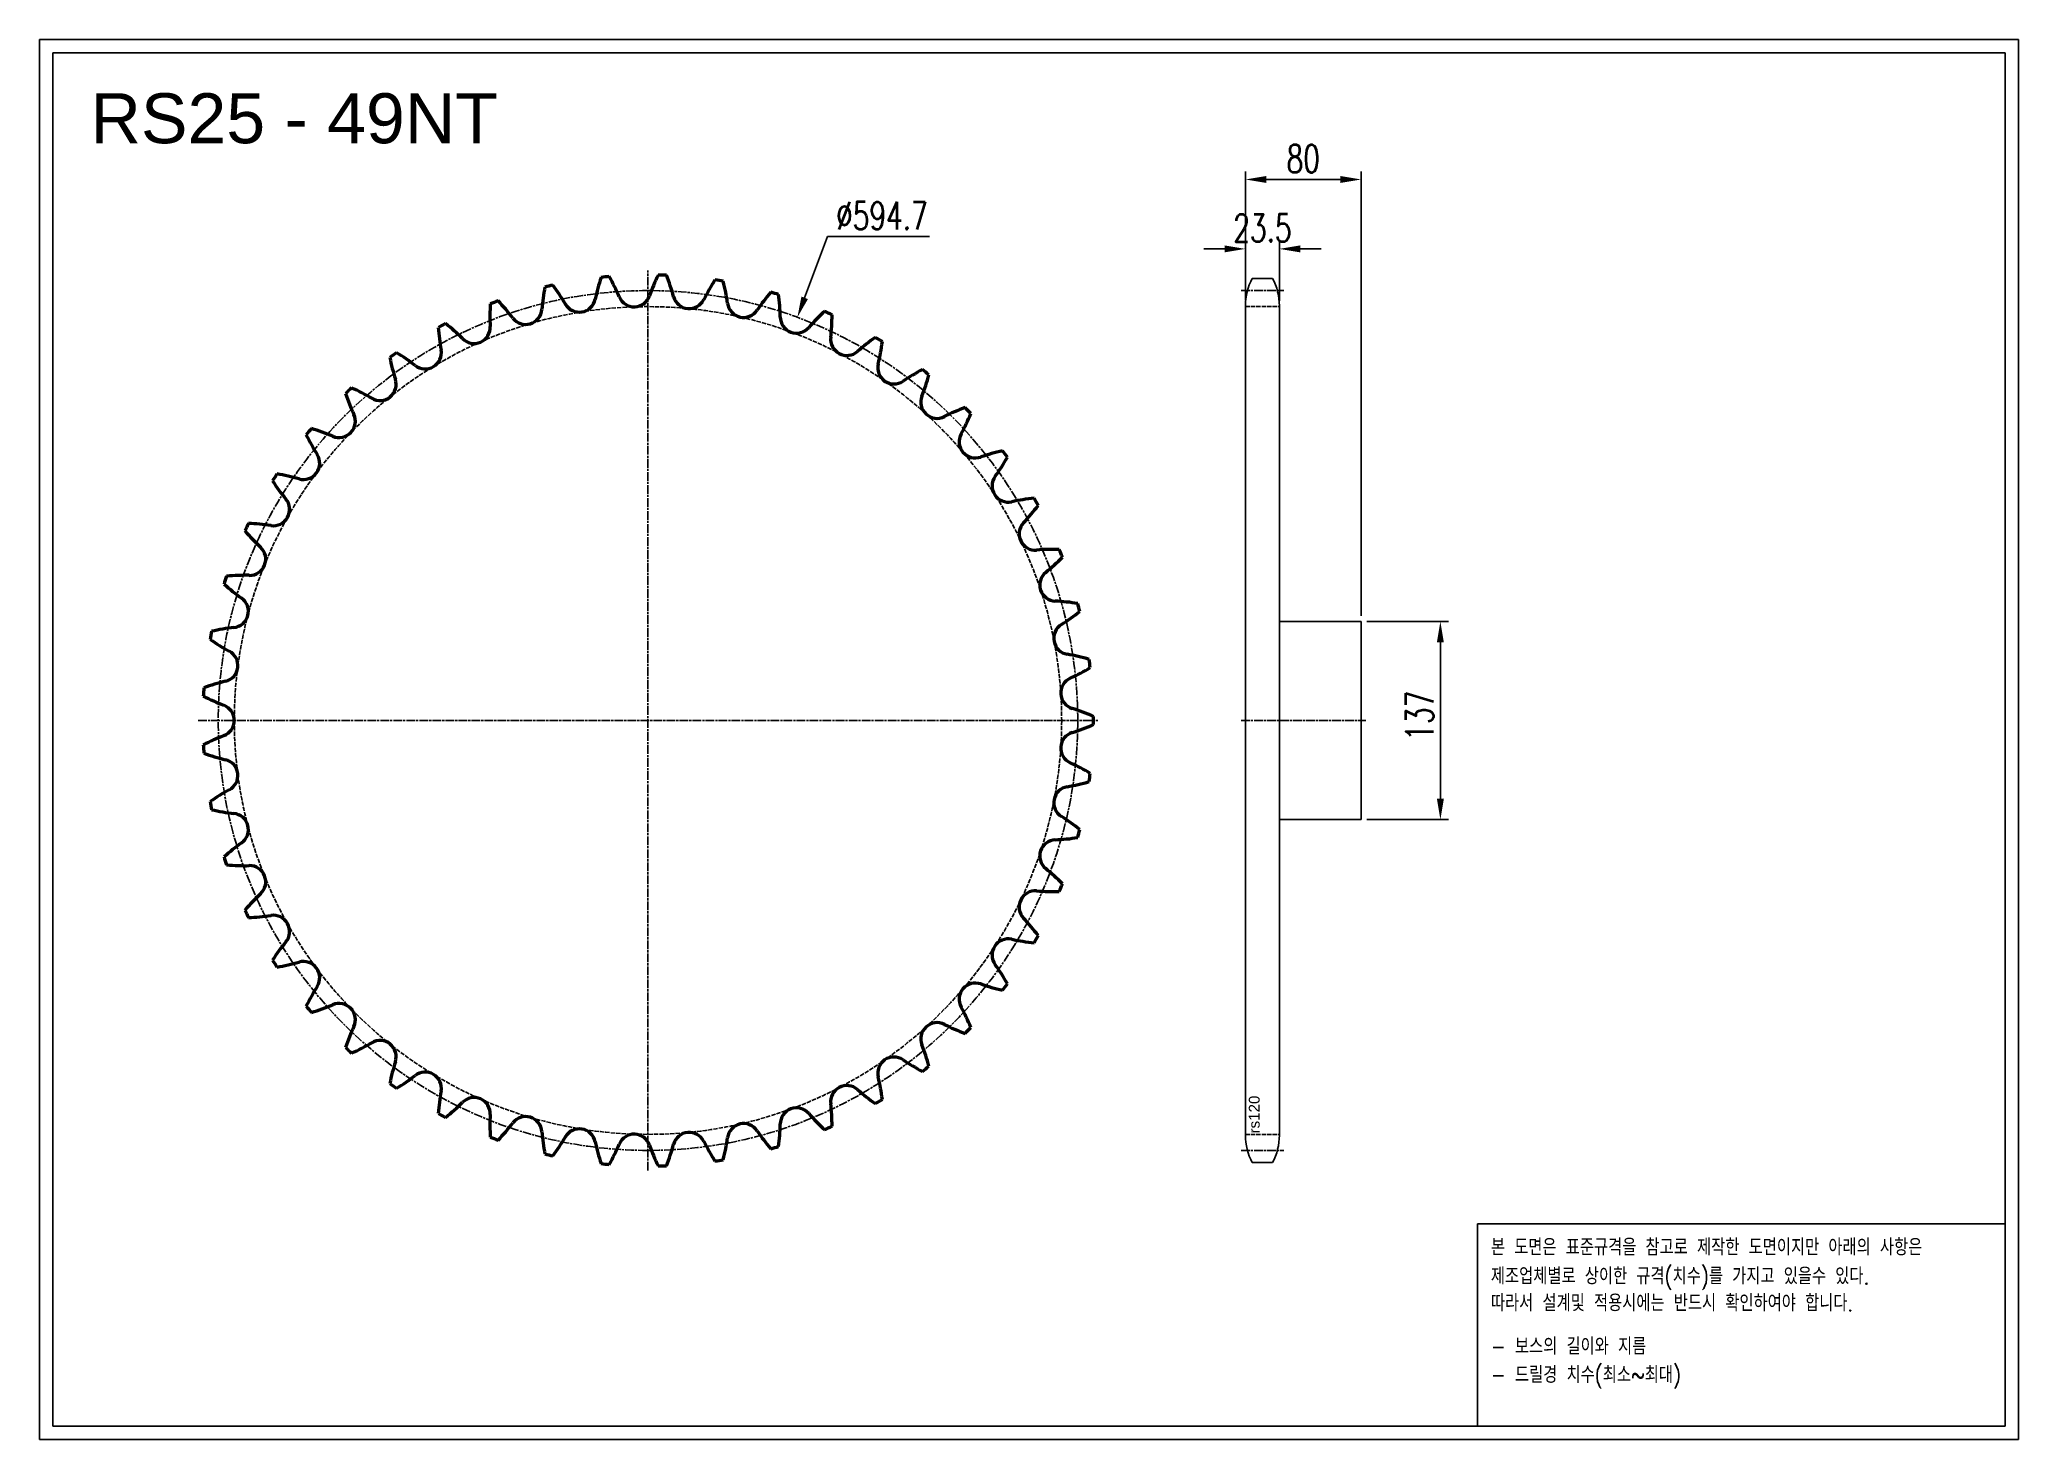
# Model space of a CAD drawing. Header units: millimetres. Extents: x -52142 to -50773, y 42126 to 43094.
import ezdxf

# ---------------------------------------------------------------- set-up
doc = ezdxf.new("R2010")
doc.units = ezdxf.units.MM
for name, pattern in [('AM_ISO02W050', [7.5, 6, -1.5]), ('AM_ISO02W050x2', [3.75, 3, -0.75]), ('AM_ISO08W050', [18, 12, -1.5, 3, -1.5]), ('AM_ISO08W050x2', [9, 6, -0.75, 1.5, -0.75])]:
    doc.linetypes.add(name, pattern=pattern)
for name, color, linetype, lineweight in [('AM_0N', 7, 'Continuous', 50), ('AM_3N', 6, 'AM_ISO02W050', 25), ('AM_7', 4, 'AM_ISO08W050', 25), ('AM_7N', 4, 'AM_ISO08W050', 25)]:
    doc.layers.add(name, color=color, linetype=linetype, lineweight=lineweight)
doc.layers.add('S-DIM', color=7, linetype='Continuous')
doc.styles.add('HAN', font='ROMANS.shx', dxfattribs={"width": 0.7, "bigfont": 'whgtxt.shx'})
doc.styles.add('HSG', font='SIMPLEX.shx', dxfattribs={"width": 0.7, "bigfont": 'HSG.shx'})
doc.styles.get("Standard").update_dxf_attribs({"font": 'arial.ttf'})
doc.dimstyles.new('APP32', dxfattribs={"dimscale": 8, "dimtxt": 2.4, "dimasz": 1.8, "dimexe": 0.7, "dimexo": 0.5, "dimgap": 0.6, "dimtad": 1, "dimtoh": 1, "dimdec": 1, "dimrnd": 0.01, "dimzin": 9, "dimdsep": 46, "dimtxsty": 'HSG', "dimcen": 0, "dimclrd": 1, "dimclre": 1, "dimclrt": 256, "dimazin": 2, "dimtp": 1, "dimtm": 1, "dimtfac": 0.5, "dimtdec": 1, "dimtofl": 0, "dimtmove": 0, "dimatfit": 3, "dimfxl": 0, "dimtvp": 1, "dimtolj": 2, "dimlwd": -1, "dimlwe": -1, "dimarcsym": 0})

# ---------------------------------------------------------------- blocks, each defined once
blk = doc.blocks.new('*D1')
at = {"layer": 'Defpoints', "color": 0, "transparency": 16777216}
for p in [(-51617.5, 42901.8), (-51824.2, 42344.3)]:
    blk.add_point(p, dxfattribs=at)
at = {"layer": 'S-DIM', "color": 1, "transparency": 16777216}
for p, q in [((-51596.7, 42957.7), (-51612.5, 42915.3)), ((-51526, 42957.7), (-51596.7, 42957.7))]:
    blk.add_line(p, q, dxfattribs=at)
blk.add_solid([(-51614.7, 42916.2), (-51610.2, 42914.5), (-51617.5, 42901.8)], dxfattribs=at)
at = {"layer": 'S-DIM', "transparency": 16777216, "insert": (-51559, 42972.1), "char_height": 19.2, "attachment_point": 5, "style": 'HSG'}
blk.add_mtext('\\A2;∅594.7', dxfattribs=at)
blk = doc.blocks.new('*D2')
at = {"layer": 'Defpoints', "color": 0, "transparency": 16777216}
for p in [(-51227.5, 42691.5), (-51227.5, 42554.5), (-51172.6, 42554.5)]:
    blk.add_point(p, dxfattribs=at)
at = {"layer": 'S-DIM', "color": 1, "transparency": 16777216}
for p, q in [((-51223.5, 42691.5), (-51167, 42691.5)), ((-51172.6, 42677.1), (-51172.6, 42568.9)), ((-51223.5, 42554.5), (-51167, 42554.5))]:
    blk.add_line(p, q, dxfattribs=at)
for points in [[(-51175, 42677.1), (-51170.2, 42677.1), (-51172.6, 42691.5)], [(-51175, 42568.9), (-51170.2, 42568.9), (-51172.6, 42554.5)]]:
    blk.add_solid(points, dxfattribs=at)
at = {"layer": 'S-DIM', "transparency": 16777216, "insert": (-51187, 42626.3), "char_height": 19.2, "attachment_point": 5, "rotation": 90, "style": 'HSG'}
blk.add_mtext('\\A2;137', dxfattribs=at)
blk = doc.blocks.new('*D3')
at = {"layer": 'Defpoints', "color": 0, "transparency": 16777216}
for p in [(-51284, 42949.2), (-51307.5, 42909.8), (-51284, 42909.3)]:
    blk.add_point(p, dxfattribs=at)
at = {"layer": 'S-DIM', "color": 1, "transparency": 16777216}
for p, q in [((-51307.5, 42913.8), (-51307.5, 42954.8)), ((-51284, 42913.3), (-51284, 42954.8)), ((-51321.9, 42949.2), (-51336.3, 42949.2)), ((-51269.6, 42949.2), (-51255.2, 42949.2))]:
    blk.add_line(p, q, dxfattribs=at)
for points in [[(-51321.9, 42951.6), (-51321.9, 42946.8), (-51307.5, 42949.2)], [(-51269.6, 42951.6), (-51269.6, 42946.8), (-51284, 42949.2)]]:
    blk.add_solid(points, dxfattribs=at)
at = {"layer": 'S-DIM', "transparency": 16777216, "insert": (-51295.7, 42963.6), "char_height": 19.2, "attachment_point": 5, "style": 'HSG'}
blk.add_mtext('\\A2;23.5', dxfattribs=at)
blk = doc.blocks.new('*D4')
at = {"layer": 'Defpoints', "color": 0, "transparency": 16777216}
for p in [(-51227.5, 42997.2), (-51307.5, 42909.8), (-51227.5, 42691.5)]:
    blk.add_point(p, dxfattribs=at)
at = {"layer": 'S-DIM', "color": 1, "transparency": 16777216}
for p, q in [((-51307.5, 42913.8), (-51307.5, 43002.8)), ((-51293.1, 42997.2), (-51241.9, 42997.2)), ((-51227.5, 42695.5), (-51227.5, 43002.8))]:
    blk.add_line(p, q, dxfattribs=at)
for points in [[(-51293.1, 42999.6), (-51293.1, 42994.8), (-51307.5, 42997.2)], [(-51241.9, 42999.6), (-51241.9, 42994.8), (-51227.5, 42997.2)]]:
    blk.add_solid(points, dxfattribs=at)
at = {"layer": 'S-DIM', "transparency": 16777216, "insert": (-51267.5, 43011.6), "char_height": 19.2, "attachment_point": 5, "style": 'HSG'}
blk.add_mtext('\\A2;80', dxfattribs=at)
blk = doc.blocks.new('notice1')
at = {"color": 4}
blk.add_lwpolyline([(-22142.12, 1735.9), (-22053.8, 1735.9), (-22053.8, 1702.07), (-22142.12, 1702.07)], close=True, dxfattribs=at)
at = {"color": 4, "style": 'HAN', "width": 0.8}
for s, p in [('본 도면은 표준규격을 참고로 제작한 도면이지만 아래의 사항은', (-22139.9, 1730.62)), ('제조업체별로 상이한 규격(치수)를 가지고 있을수 있다.', (-22139.9, 1725.78)), ('따라서 설계및 적용시에는 반드시 확인하여야 합니다.', (-22139.9, 1721.28)), ('- 보스의 길이와 지름', (-22139.9, 1714.03)), ('- 드릴경 치수(최소~최대)', (-22139.9, 1709.27))]:
    blk.add_text(s, height=2.7949, dxfattribs=at).set_placement(p)

msp = doc.modelspace()

# ---------------------------------------------------------------- linework, layer by layer
for p, q in [((-51302.76, 42928.79), (-51288.73, 42928.79)), ((-51307.5, 42909.79), (-51307.5, 42336.3)), ((-51284, 42909.79), (-51284, 42336.3)), ((-51284, 42691.54), (-51227.5, 42691.54)), ((-51227.5, 42691.54), (-51227.5, 42554.54)), ((-51227.5, 42554.54), (-51284, 42554.54)), ((-51302.76, 42317.3), (-51288.73, 42317.3))]:
    msp.add_line(p, q)
for points in [[(-52141.81, 43093.94), (-50772.66, 43093.94), (-50772.66, 42125.86), (-52141.81, 42125.86)], [(-52132.59, 43084.72), (-50781.88, 43084.72), (-50781.88, 42135.08), (-52132.59, 42135.08)]]:
    msp.add_lwpolyline(points, close=True)
for centre, start, end in [((-51267, 42909.79), 152.02179, 180), ((-51324.5, 42909.79), 0, 27.97821), ((-51267, 42336.3), 180, 207.97821), ((-51324.5, 42336.3), 332.02179, 0)]:
    msp.add_arc(centre, 40.5, start, end)
at = {"layer": 'AM_0N'}
for centre, radius, start, end in [((-51658.64, 42896.92), 136.05, 169.02733, 175.61224), ((-51720.85, 42623.04), 308.15, 102.3266, 103.38769), ((-51895.74, 42842.81), 136.05, 30.10204, 36.68696), ((-51624.13, 42886.72), 136.05, 161.68039, 168.26531), ((-51720.85, 42623.04), 308.15, 94.97966, 96.04075), ((-51866.2, 42863.37), 136.05, 22.7551, 29.34002), ((-51591.21, 42872.18), 136.05, 154.33345, 160.91837), ((-51720.85, 42623.04), 308.15, 87.63272, 88.69381), ((-51834.27, 42879.98), 136.05, 15.40816, 21.99308), ((-51560.41, 42853.56), 136.05, 146.98651, 153.57143), ((-51720.85, 42623.04), 308.15, 80.28578, 81.34687), ((-51800.49, 42892.37), 136.05, 8.06122, 14.64614), ((-51694.18, 42902.63), 136.05, 176.37427, 182.95918), ((-51720.85, 42623.04), 308.15, 109.67354, 110.73463), ((-51922.4, 42818.64), 136.05, 37.44898, 44.0339), ((-51768.33, 42916.67), 11.23, 210.10204, 348.26531), ((-51730.39, 42920.33), 11.23, 202.7551, 340.91837), ((-51692.29, 42919.11), 11.23, 195.40816, 333.57143), ((-51654.67, 42913.03), 11.23, 188.06122, 326.22449), ((-51532.25, 42831.15), 136.05, 139.63957, 146.22449), ((-51720.85, 42623.04), 308.15, 72.93884, 73.99993), ((-51765.39, 42900.35), 136.05, 0.71429, 7.2992), ((-51720.85, 42623.04), 308.15, 117.02048, 118.08157), ((-51945.76, 42791.26), 136.05, 44.79592, 51.38083), ((-51841.25, 42895.03), 11.23, 224.79592, 2.95918), ((-51805.48, 42908.19), 11.23, 217.44898, 355.61224), ((-51618.13, 42902.18), 11.23, 180.71429, 318.87755), ((-51507.19, 42805.32), 136.05, 132.29264, 138.87755), ((-51720.85, 42623.04), 308.15, 65.5919, 66.65299), ((-51729.56, 42903.76), 136.05, 353.36735, 359.95226), ((-51730.15, 42903.75), 136.05, 183.72121, 190.30612), ((-51583.28, 42886.75), 11.23, 173.36735, 311.53061), ((-51485.63, 42776.5), 136.05, 124.9457, 131.53061), ((-51720.85, 42623.04), 308.15, 58.24496, 59.30606), ((-51693.6, 42902.57), 136.05, 346.02041, 352.60532), ((-51720.85, 42623.04), 308.15, 124.36741, 125.4285), ((-51765.97, 42900.25), 136.05, 191.06815, 197.65306), ((-51965.43, 42761.12), 136.05, 52.14286, 58.72777), ((-51875.05, 42877.4), 11.23, 232.14286, 10.30612), ((-51550.68, 42867), 11.23, 166.02041, 304.18367), ((-51906.31, 42855.59), 11.23, 239.4898, 17.65306), ((-51467.94, 42745.16), 136.05, 117.59876, 124.18367), ((-51658.07, 42896.79), 136.05, 338.67347, 345.25838), ((-51720.85, 42623.04), 308.15, 50.89803, 51.95912), ((-51720.85, 42623.04), 308.15, 131.71435, 132.77544), ((-51801.05, 42892.21), 136.05, 198.41508, 205), ((-51981.08, 42728.71), 136.05, 59.4898, 66.07471), ((-51520.88, 42843.23), 11.23, 158.67347, 296.83673), ((-51934.52, 42829.97), 11.23, 246.83673, 25), ((-51454.4, 42711.82), 136.05, 110.25182, 116.83673), ((-51623.58, 42886.52), 136.05, 331.32653, 337.91145), ((-51720.85, 42623.04), 308.15, 43.55109, 44.61218), ((-51720.85, 42623.04), 308.15, 139.06129, 140.12238), ((-51834.81, 42879.74), 136.05, 205.76202, 212.34694), ((-51992.45, 42694.57), 136.05, 66.83673, 73.42165), ((-51494.37, 42815.85), 11.23, 151.32653, 289.4898), ((-51959.23, 42800.95), 11.23, 254.18367, 32.34694), ((-51445.23, 42677.02), 136.05, 102.90488, 109.4898), ((-51590.69, 42871.91), 136.05, 323.97959, 330.56451), ((-51720.85, 42623.04), 308.15, 36.20415, 37.26524), ((-51720.85, 42623.04), 308.15, 146.40823, 147.46932), ((-51866.7, 42863.06), 136.05, 213.10896, 219.69388), ((-51999.37, 42659.25), 136.05, 74.18367, 80.76859), ((-51471.57, 42785.31), 11.23, 143.97959, 282.14286), ((-51980.02, 42769), 11.23, 261.53061, 39.69388), ((-51440.59, 42641.33), 136.05, 95.55794, 102.14286), ((-51720.85, 42623.04), 308.15, 28.85721, 29.9183), ((-51720.85, 42623.04), 308.15, 153.75517, 154.81626), ((-52001.71, 42623.33), 136.05, 81.53061, 88.11553), ((-51452.87, 42752.1), 11.23, 136.63265, 274.79592), ((-51559.93, 42853.23), 136.05, 316.63265, 323.21757), ((-51896.19, 42842.44), 136.05, 220.4559, 227.04082), ((-51996.56, 42734.66), 11.23, 268.87755, 47.04082), ((-51440.56, 42605.34), 136.05, 88.211, 94.79592), ((-51531.82, 42830.76), 136.05, 309.28571, 315.87063), ((-51720.85, 42623.04), 308.15, 21.51027, 22.57136), ((-51720.85, 42623.04), 308.15, 161.10211, 162.1632), ((-51922.81, 42818.22), 136.05, 227.80284, 234.38776), ((-51999.44, 42587.42), 136.05, 88.87755, 95.46247), ((-51438.57, 42716.77), 11.23, 129.28571, 267.44898), ((-52008.57, 42698.49), 11.23, 276.22449, 54.38776), ((-51445.12, 42569.64), 136.05, 80.86406, 87.44898), ((-51720.85, 42623.04), 308.15, 14.16333, 15.22442), ((-51506.81, 42804.88), 136.05, 301.93878, 308.52369), ((-51720.85, 42623.04), 308.15, 168.44905, 169.51014), ((-51946.11, 42790.79), 136.05, 235.14978, 241.73469), ((-51992.6, 42552.08), 136.05, 96.22449, 102.80941), ((-51428.9, 42679.9), 11.23, 121.93878, 260.10204), ((-52015.85, 42661.08), 11.23, 283.57143, 61.73469), ((-51454.21, 42534.82), 136.05, 73.51713, 80.10204), ((-51720.85, 42623.04), 308.15, 6.81639, 7.87748), ((-51981.29, 42517.92), 136.05, 103.57143, 110.15634), ((-51424.02, 42642.1), 11.23, 114.59184, 252.7551), ((-51485.31, 42776.01), 136.05, 294.59184, 301.17675), ((-51720.85, 42623.04), 308.15, 175.79599, 176.85708), ((-51965.71, 42760.61), 136.05, 242.49672, 249.08163), ((-52018.3, 42623.04), 11.23, 290.91837, 69.08163), ((-51467.68, 42501.45), 136.05, 66.17019, 72.7551), ((-51720.85, 42623.04), 308.15, 359.46945, 0.53055), ((-51965.71, 42485.48), 136.05, 110.91837, 117.50328), ((-51424.02, 42603.99), 11.23, 107.2449, 245.40816), ((-51467.68, 42744.64), 136.05, 287.2449, 293.82981), ((-51720.85, 42623.04), 308.15, 183.14292, 184.20401), ((-51981.29, 42728.17), 136.05, 249.84366, 256.42857), ((-52015.85, 42585.01), 11.23, 298.26531, 76.42857), ((-51454.21, 42711.27), 136.05, 279.89796, 286.48287), ((-51485.31, 42470.07), 136.05, 58.82325, 65.40816), ((-51720.85, 42623.04), 308.15, 352.12252, 353.18361), ((-51946.11, 42455.29), 136.05, 118.26531, 124.85022), ((-51720.85, 42623.04), 308.15, 190.48986, 191.55095), ((-51428.9, 42566.18), 11.23, 99.89796, 238.06122), ((-51992.6, 42694), 136.05, 257.19059, 263.77551), ((-52008.57, 42547.6), 11.23, 305.61224, 83.77551), ((-51506.81, 42441.21), 136.05, 51.47631, 58.06122), ((-51438.57, 42529.32), 11.23, 92.55102, 230.71429), ((-51445.12, 42676.44), 136.05, 272.55102, 279.13594), ((-51720.85, 42623.04), 308.15, 344.77558, 345.83667), ((-51922.81, 42427.87), 136.05, 125.61224, 132.19716), ((-51720.85, 42623.04), 308.15, 197.8368, 198.89789), ((-51999.44, 42658.67), 136.05, 264.53753, 271.12245), ((-51996.56, 42511.42), 11.23, 312.95918, 91.12245), ((-51531.82, 42415.33), 136.05, 44.12937, 50.71429), ((-51896.19, 42403.64), 136.05, 132.95918, 139.5441), ((-51452.87, 42493.99), 11.23, 85.20408, 223.36735), ((-51440.56, 42640.75), 136.05, 265.20408, 271.789), ((-51720.85, 42623.04), 308.15, 337.42864, 338.48973), ((-51720.85, 42623.04), 308.15, 205.18374, 206.24483), ((-52001.71, 42622.75), 136.05, 271.88447, 278.46939), ((-51980.02, 42477.08), 11.23, 320.30612, 98.46939), ((-51559.93, 42392.86), 136.05, 36.78243, 43.36735), ((-51471.57, 42460.78), 11.23, 77.85714, 216.02041), ((-51440.59, 42604.76), 136.05, 257.85714, 264.44206), ((-51720.85, 42623.04), 308.15, 330.0817, 331.14279), ((-51866.7, 42383.02), 136.05, 140.30612, 146.89104), ((-51720.85, 42623.04), 308.15, 212.53068, 213.59177), ((-51999.37, 42586.84), 136.05, 279.23141, 285.81633), ((-51959.23, 42445.14), 11.23, 327.65306, 105.81633), ((-51590.69, 42374.17), 136.05, 29.43549, 36.02041), ((-51834.81, 42366.34), 136.05, 147.65306, 154.23798), ((-51494.37, 42430.23), 11.23, 70.5102, 208.67347), ((-51445.23, 42569.07), 136.05, 250.5102, 257.09512), ((-51720.85, 42623.04), 308.15, 322.73476, 323.79585), ((-51720.85, 42623.04), 308.15, 219.87762, 220.93871), ((-51992.45, 42551.52), 136.05, 286.57835, 293.16327), ((-51934.52, 42416.12), 11.23, 335, 113.16327), ((-51623.58, 42359.57), 136.05, 22.08855, 28.67347), ((-51801.05, 42353.88), 136.05, 155, 161.58492), ((-51520.88, 42402.85), 11.23, 63.16327, 201.32653), ((-51454.4, 42534.27), 136.05, 243.16327, 249.74818), ((-51720.85, 42623.04), 308.15, 315.38782, 316.44891), ((-51720.85, 42623.04), 308.15, 227.22456, 228.28565), ((-51981.08, 42517.38), 136.05, 293.92529, 300.5102), ((-51906.31, 42390.49), 11.23, 342.34694, 120.5102), ((-51550.68, 42379.09), 11.23, 55.81633, 193.97959), ((-51658.07, 42349.29), 136.05, 14.74162, 21.32653), ((-51765.97, 42345.83), 136.05, 162.34694, 168.93185), ((-51965.43, 42484.97), 136.05, 301.27223, 307.85714), ((-51875.05, 42368.69), 11.23, 349.69388, 127.85714), ((-51693.6, 42343.51), 136.05, 7.39468, 13.97959), ((-51467.94, 42500.92), 136.05, 235.81633, 242.40124), ((-51720.85, 42623.04), 308.15, 308.04088, 309.10197), ((-51720.85, 42623.04), 308.15, 234.5715, 235.63259), ((-51730.15, 42342.34), 136.05, 169.69388, 176.27879), ((-51841.25, 42351.06), 11.23, 357.04082, 135.20408), ((-51583.28, 42359.33), 11.23, 48.46939, 186.63265), ((-51485.63, 42469.58), 136.05, 228.46939, 235.0543), ((-51720.85, 42623.04), 308.15, 241.91843, 242.97952), ((-51945.76, 42454.83), 136.05, 308.61917, 315.20408), ((-51694.18, 42343.46), 136.05, 177.04082, 183.62573), ((-51805.48, 42337.9), 11.23, 4.38776, 142.55102), ((-51618.13, 42343.9), 11.23, 41.12245, 179.28571), ((-51507.19, 42440.76), 136.05, 221.12245, 227.70736), ((-51729.56, 42342.32), 136.05, 0.04774, 6.63265), ((-51720.85, 42623.04), 308.15, 300.69394, 301.75504), ((-51720.85, 42623.04), 308.15, 249.26537, 250.32646), ((-51922.4, 42427.45), 136.05, 315.9661, 322.55102), ((-51658.64, 42349.16), 136.05, 184.38776, 190.97267), ((-51895.74, 42403.28), 136.05, 323.31304, 329.89796), ((-51768.33, 42329.41), 11.23, 11.73469, 149.89796), ((-51730.39, 42325.75), 11.23, 19.08163, 157.2449), ((-51692.29, 42326.98), 11.23, 26.42857, 164.59184), ((-51800.49, 42353.71), 136.05, 345.35386, 351.93878), ((-51654.67, 42333.06), 11.23, 33.77551, 171.93878), ((-51532.25, 42414.93), 136.05, 213.77551, 220.36043), ((-51765.39, 42345.74), 136.05, 352.7008, 359.28571), ((-51720.85, 42623.04), 308.15, 293.34701, 294.4081), ((-51720.85, 42623.04), 308.15, 256.61231, 257.6734), ((-51624.13, 42359.37), 136.05, 191.73469, 198.31961), ((-51866.2, 42382.72), 136.05, 330.65998, 337.2449), ((-51591.21, 42373.9), 136.05, 199.08163, 205.66655), ((-51834.27, 42366.11), 136.05, 338.00692, 344.59184), ((-51560.41, 42392.52), 136.05, 206.42857, 213.01349), ((-51720.85, 42623.04), 308.15, 286.00007, 287.06116), ((-51720.85, 42623.04), 308.15, 263.95925, 265.02034), ((-51720.85, 42623.04), 308.15, 271.30619, 272.36728), ((-51720.85, 42623.04), 308.15, 278.65313, 279.71422)]:
    msp.add_arc(centre, radius, start, end, dxfattribs=at)
at = {"layer": 'AM_3N', "linetype": 'AM_ISO02W050x2'}
for p, q in [((-51307.5, 42909.26), (-51284, 42909.26)), ((-51307.5, 42336.83), (-51284, 42336.83))]:
    msp.add_line(p, q, dxfattribs=at)
msp.add_circle((-51720.85, 42623.04), 286.22, dxfattribs=at)
at = {"layer": 'AM_7', "linetype": 'AM_ISO08W050x2'}
for p, q in [((-51310.5, 42920.37), (-51281, 42920.37)), ((-51310.5, 42623.04), (-51224.07, 42623.04)), ((-51310.5, 42325.71), (-51281, 42325.71))]:
    msp.add_line(p, q, dxfattribs=at)
msp.add_circle((-51720.85, 42623.04), 297.33, dxfattribs=at)
at = {"layer": 'AM_7N', "linetype": 'AM_ISO08W050x2'}
for p, q in [((-51720.85, 42311.89), (-51720.85, 42934.19)), ((-52032, 42623.04), (-51409.71, 42623.04))]:
    msp.add_line(p, q, dxfattribs=at)

# ---------------------------------------------------------------- block references
at = {"xscale": 4.131952105881599, "yscale": 4.131952105881599, "zscale": 4.131952105881599}
msp.add_blockref('notice1', (40343.35, 35102.22), dxfattribs=at)

# ---------------------------------------------------------------- texts
msp.add_text('RS25 - 49NT', height=34.5744).set_placement((-52106.55, 43022.25))
msp.add_text('rs120', height=7.5, rotation=90).set_placement((-51297.65, 42337.41))

# ---------------------------------------------------------------- dimensions: what is measured, and where the dimension line sits
at = {"layer": 'S-DIM'}
dim = msp.add_linear_dim(base=(-51227.5, 42997.22), p1=(-51307.5, 42909.79), p2=(-51227.5, 42691.54), dimstyle='APP32', dxfattribs=at)
dim.commit()
dim.dimension.update_dxf_attribs({"geometry": '*D4', "text_midpoint": (-51267.5, 43011.62)})
dim = msp.add_diameter_dim_2p(p1=(-51824.23, 42344.26), p2=(-51617.48, 42901.82), dimstyle='APP32', dxfattribs=at)
dim.commit()
dim.dimension.update_dxf_attribs({"geometry": '*D1', "text_midpoint": (-51558.99, 42957.73), "dimtype": 131})
dim = msp.add_linear_dim(base=(-51284, 42949.22), p1=(-51307.5, 42909.79), p2=(-51284, 42909.26), dimstyle='APP32', dxfattribs=at)
dim.commit()
dim.dimension.update_dxf_attribs({"geometry": '*D3', "text_midpoint": (-51295.75, 42949.22), "dimtype": 128})
dim = msp.add_linear_dim(base=(-51172.64, 42554.54), p1=(-51227.5, 42691.54), p2=(-51227.5, 42554.54), angle=90, dimstyle='APP32', dxfattribs=at)
dim.commit()
dim.dimension.update_dxf_attribs({"geometry": '*D2', "text_midpoint": (-51172.64, 42626.26), "dimtype": 128})

doc.saveas('drawing.dxf')
